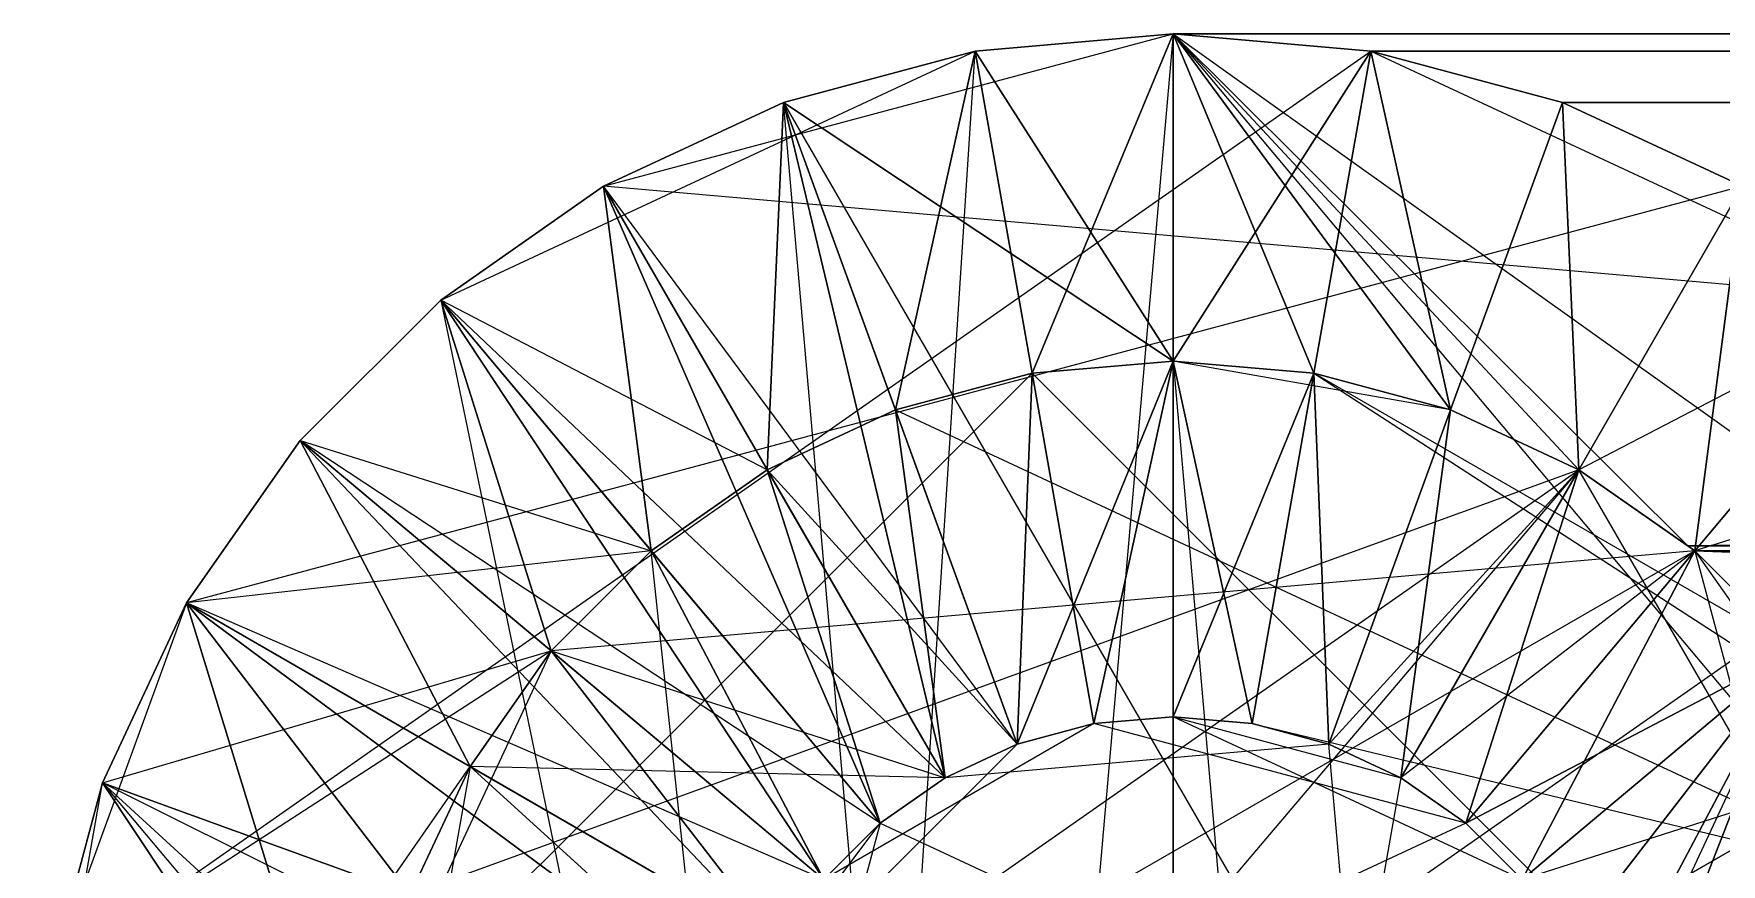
# Model space of a CAD drawing. Extents: x -139 to 143, y -92 to 96.
# Drawn here: x -138.63 to -124.71, y 88.71 to 95.57 of the extents above; entities that cross this region are included whole.
import ezdxf

# ---------------------------------------------------------------- set-up
doc = ezdxf.new("R2010")
doc.units = 0
doc.layers.get('0').update_dxf_attribs({"linetype": 'CONTINUOUS'})

msp = doc.modelspace()

# ---------------------------------------------------------------- linework, layer by layer
at = {"color": 7}
for points in [[(-138.49, 87.804, -0.587), (-127.601, 95.429, 5.287), (-129.233, 95.572, 5.052), (-127.601, 95.429, 5.052), (-127.601, 95.429, 5.287), (-129.233, 95.572, 5.052), (-127.601, 95.429, 5.287), (-129.233, 95.572, 5.287), (-129.233, 95.572, 5.052), (-130.866, 76.915, -0.117)], [(-123.191, 93.373, 5.287), (-125.885, 91.972, 5.287), (-124.534, 94.312, 5.287), (-124.929, 91.302, 5.287), (-125.885, 91.972, 5.287), (-125.885, 91.972, 5.287), (-126.019, 95.005, 5.287), (-124.534, 94.312, 5.287), (-125.885, 91.972, 5.287), (-126.943, 92.465, 5.287), (-126.019, 95.005, 5.287), (-125.885, 91.972, 5.287), (-126.943, 92.465, 5.287), (-126.943, 92.465, 5.287), (-127.601, 95.429, 5.287), (-126.019, 95.005, 5.287), (-126.943, 92.465, 5.287), (-128.07, 92.768, 5.287), (-127.601, 95.429, 5.287), (-126.943, 92.465, 5.287), (-128.07, 92.768, 5.287), (-129.233, 92.869, 5.287), (-127.601, 95.429, 5.287), (-128.07, 92.768, 5.287), (-129.233, 92.869, 5.287), (-129.233, 92.869, 5.287), (-129.233, 95.572, 5.287), (-127.601, 95.429, 5.287), (-129.233, 92.869, 5.287), (-130.396, 92.768, 5.287), (-129.233, 95.572, 5.287), (-129.233, 92.869, 5.287), (-130.396, 92.768, 5.287), (-130.396, 92.768, 5.287), (-130.866, 95.429, 5.287), (-129.233, 95.572, 5.287), (-130.396, 92.768, 5.287), (-131.524, 92.465, 5.287), (-130.866, 95.429, 5.287), (-130.396, 92.768, 5.287), (-131.524, 92.465, 5.287), (-131.524, 92.465, 5.287), (-132.448, 95.005, 5.287), (-130.866, 95.429, 5.287), (-131.524, 92.465, 5.287), (-132.582, 91.972, 5.287), (-132.448, 95.005, 5.287), (-131.524, 92.465, 5.287), (-132.582, 91.972, 5.287), (-133.933, 94.312, 5.287), (-132.582, 91.972, 5.287), (-133.538, 91.302, 5.287), (-133.933, 94.312, 5.287), (-132.582, 91.972, 5.287), (-133.933, 94.312, 5.287), (-132.448, 95.005, 5.287), (-132.582, 91.972, 5.287), (-135.275, 93.373, 5.287), (-133.538, 91.302, 5.287), (-134.364, 90.477, 5.287), (-135.275, 93.373, 5.287), (-136.434, 92.214, 5.287), (-134.364, 90.477, 5.287), (-135.033, 89.521, 5.287), (-136.434, 92.214, 5.287), (-133.538, 91.302, 5.287), (-135.275, 93.373, 5.287), (-133.933, 94.312, 5.287), (-133.538, 91.302, 5.287), (-137.374, 90.872, 5.287), (-135.033, 89.521, 5.287), (-135.527, 88.463, 5.287), (-137.374, 90.872, 5.287), (-138.066, 89.387, 5.287), (-135.527, 88.463, 5.287)], [(-131.65, 83.292, -0.587), (-130.866, 95.429, -0.587), (-129.233, 92.869, -0.587), (-129.233, 95.572, -0.587), (-130.866, 95.429, -0.587), (-129.233, 92.869, -0.587), (-129.886, 89.875, -0.587), (-129.233, 89.932, -0.587), (-129.233, 92.869, -0.587), (-132.448, 95.005, -0.587), (-129.233, 92.869, -0.587), (-130.866, 95.429, -0.587), (-132.448, 95.005, -0.587), (-129.233, 92.869, -0.587), (-130.519, 89.705, -0.587), (-129.886, 89.875, -0.587), (-129.233, 92.869, -0.587), (-129.233, 92.869, -0.587), (-132.448, 95.005, -0.587), (-130.519, 89.705, -0.587), (-129.233, 92.869, -0.587), (-130.519, 89.705, -0.587), (-132.448, 95.005, -0.587), (-131.113, 89.428, -0.587), (-130.519, 89.705, -0.587), (-133.933, 94.312, -0.587), (-131.113, 89.428, -0.587), (-132.448, 95.005, -0.587), (-133.933, 94.312, -0.587), (-131.113, 89.428, -0.587), (-133.933, 94.312, -0.587), (-131.65, 89.052, -0.587), (-131.113, 89.428, -0.587), (-135.275, 93.373, -0.587), (-131.65, 89.052, -0.587), (-133.933, 94.312, -0.587), (-135.275, 93.373, -0.587), (-131.65, 89.052, -0.587), (-135.275, 93.373, -0.587), (-132.114, 88.589, -0.587), (-131.65, 89.052, -0.587), (-136.434, 92.214, -0.587), (-132.114, 88.589, -0.587), (-135.275, 93.373, -0.587), (-136.434, 92.214, -0.587), (-132.114, 88.589, -0.587), (-136.434, 92.214, -0.587), (-132.49, 88.052, -0.587)], [(-130.866, 76.915, -0.587), (-132.448, 95.005, 5.287), (-133.933, 94.312, -0.587), (-132.448, 95.005, -0.587), (-132.448, 95.005, 5.287), (-133.933, 94.312, -0.587), (-132.448, 95.005, 5.287), (-133.933, 94.312, 5.287), (-133.933, 94.312, -0.587), (-129.233, 95.572, 5.052), (-130.866, 95.429, -0.587), (-129.233, 95.572, -0.587), (-129.233, 95.572, 5.052), (-130.866, 95.429, 5.287), (-129.233, 95.572, 5.052), (-129.233, 95.572, 5.287), (-130.866, 95.429, 5.287), (-129.233, 95.572, 5.052), (-130.866, 95.429, 5.287), (-130.866, 95.429, -0.587), (-129.233, 95.572, 5.052), (-119.977, 84.54, -0.587)], [(133.958, 95.572, -0.822), (-129.233, 95.572, -0.822), (-124.985, 91.342, -0.822), (133.958, 95.572, -0.822), (-129.233, 95.572, -0.822), (-124.985, 91.342, -0.822), (-129.233, 95.572, -0.822), (-125.885, 91.972, -0.822), (-124.985, 91.342, -0.822), (-125.885, 91.972, -0.822), (-129.233, 95.572, -0.822), (-126.943, 92.465, -0.822), (-125.885, 91.972, -0.822), (-126.943, 92.465, -0.822), (-129.233, 95.572, -0.822), (-128.07, 92.768, -0.822), (-126.943, 92.465, -0.822), (-128.07, 92.768, -0.822), (-129.233, 95.572, -0.822), (-129.233, 92.869, -0.822), (-128.07, 92.768, -0.822), (143.358, -83.022, -0.587)], [(133.958, 95.572, 5.052), (-127.601, 95.429, 5.052), (-129.233, 95.572, 5.052), (133.958, 95.572, 5.052)], [(-129.233, -89.72, -0.822), (-129.233, 92.869, -0.587), (-129.233, 95.572, -0.822), (-129.233, 95.572, -0.587), (-129.233, 92.869, -0.587), (-129.233, 95.572, -0.822), (-129.233, 92.869, -0.587), (-129.233, 92.869, -0.822), (-129.233, 95.572, -0.822), (133.958, -92.422, -0.822)], [(133.958, 95.572, -0.587), (-129.233, 95.572, -0.822), (133.958, 95.572, -0.822)], [(133.958, 95.572, -0.587), (-129.233, 95.572, -0.587), (-129.233, 95.572, -0.822), (133.958, 95.572, -0.587)], [(133.958, 95.572, 5.052), (-129.233, 95.572, -0.587), (133.958, 95.572, -0.587)], [(133.958, 95.572, 5.052), (-129.233, 95.572, -0.587), (133.958, 95.572, 5.052), (-129.233, 95.572, 5.052), (-129.233, 95.572, -0.587), (-129.233, -92.422, -0.587), (133.958, -92.422, -0.822), (-129.233, -92.422, -0.822), (-129.233, -92.422, -0.587), (-129.233, -92.422, -0.587), (133.958, -92.422, -0.587)], [(130.743, 95.005, 5.052), (-127.601, 95.429, 5.052), (132.326, 95.429, 5.052), (-126.019, 95.005, 5.052), (-127.601, 95.429, 5.052), (132.326, 95.429, 5.052), (-127.601, 95.429, 5.052), (133.958, 95.572, 5.052)], [(133.958, 95.572, -0.822), (-124.985, 91.342, -0.822), (129.709, 91.342, -0.822)], [(-123.191, 93.373, 5.287), (-133.933, 94.312, 5.287), (-135.275, 93.373, -0.587), (-133.933, 94.312, -0.587), (-133.933, 94.312, 5.287), (-135.275, 93.373, -0.587), (-133.933, 94.312, 5.287), (-135.275, 93.373, 5.287), (-135.275, 93.373, -0.587), (-130.866, 95.429, 5.287), (-132.448, 95.005, -0.587), (-130.866, 95.429, -0.587), (-130.866, 95.429, 5.287), (-132.448, 95.005, -0.587), (-130.866, 95.429, 5.287), (-132.448, 95.005, 5.287), (-132.448, 95.005, -0.587), (-123.191, 78.971, -0.587)], [(-124.534, 94.312, 5.287), (-126.019, 95.005, 5.052), (-124.534, 94.312, 5.287), (-126.019, 95.005, 5.287), (-126.019, 95.005, 5.052), (-126.019, 95.005, 5.287), (-127.601, 95.429, 5.052), (-126.019, 95.005, 5.052), (-126.019, 95.005, 5.287), (-127.601, 95.429, 5.052), (-126.019, 95.005, 5.287), (-127.601, 95.429, 5.287), (-127.601, 95.429, 5.052), (-123.191, 93.373, 5.287)], [(129.258, 94.312, 5.052), (-126.019, 95.005, 5.052), (130.743, 95.005, 5.052), (-124.534, 94.312, 5.052), (-126.019, 95.005, 5.052), (130.743, 95.005, 5.052), (-126.019, 95.005, 5.052), (132.326, 95.429, 5.052)], [(-124.534, 94.312, 5.287), (-126.019, 95.005, 5.052), (-124.534, 94.312, 5.052)], [(-124.534, 94.312, 5.052), (-137.374, 90.872, 5.287), (-136.434, 92.214, -0.587), (-136.434, 92.214, 5.287), (-137.374, 90.872, 5.287), (-136.434, 92.214, -0.587), (-137.374, 90.872, 5.287), (-137.374, 90.872, -0.587), (-136.434, 92.214, -0.587), (-136.434, 92.214, 5.287), (-135.275, 93.373, -0.587), (-135.275, 93.373, 5.287), (-136.434, 92.214, 5.287), (-135.275, 93.373, -0.587), (-136.434, 92.214, 5.287), (-136.434, 92.214, -0.587), (-135.275, 93.373, -0.587), (-132.582, 80.372, -0.587)], [(-124.103, 90.477, 5.287), (-124.929, 91.302, 5.287), (-123.191, 93.373, 5.287), (-124.929, 91.302, 5.287), (-124.534, 94.312, 5.287)], [(-135.829, 87.335, 5.287), (-138.066, 89.387, 5.287), (-134.364, 90.477, 5.287), (-136.434, 92.214, 5.287), (-135.275, 93.373, 5.287), (-134.364, 90.477, 5.287), (-138.49, 87.804, 5.287)], [(-122.033, 92.214, 5.287), (-124.929, 91.302, 5.287), (-123.191, 93.373, 5.287)], [(-135.829, 87.335, 5.287), (-130.396, 92.768, 5.287), (-129.233, 92.869, 2.937), (-130.396, 92.768, 2.937), (-130.396, 92.768, 5.287), (-129.233, 92.869, 2.937), (-130.396, 92.768, 5.287), (-129.233, 92.869, 5.287), (-129.233, 92.869, 2.937), (-128.07, 79.576, 5.287)], [(-124.103, 90.477, 2.937), (-128.07, 92.768, 5.287), (-126.943, 92.465, 2.937), (-128.07, 92.768, 2.937), (-128.07, 92.768, 5.287), (-126.943, 92.465, 2.937), (-128.07, 92.768, 5.287), (-126.943, 92.465, 5.287), (-126.943, 92.465, 2.937), (-129.233, 92.869, 5.287), (-128.07, 92.768, 2.937), (-129.233, 92.869, 2.937), (-129.233, 92.869, 5.287), (-128.07, 92.768, 2.937), (-129.233, 92.869, 5.287), (-128.07, 92.768, 5.287), (-128.07, 92.768, 2.937), (-126.943, 92.465, 5.287), (-125.885, 91.972, 2.937), (-126.943, 92.465, 2.937), (-126.943, 92.465, 5.287), (-125.885, 91.972, 2.937), (-126.943, 92.465, 5.287), (-125.885, 91.972, 5.287), (-125.885, 91.972, 2.937), (-135.527, 88.463, 2.937), (-135.033, 89.521, 5.287), (-135.033, 89.521, 2.937), (-135.527, 88.463, 2.937), (-135.033, 89.521, 5.287), (-135.527, 88.463, 2.937)], [(-124.103, 90.477, -5.287), (-128.07, 92.768, -0.587), (-126.943, 92.465, -0.822), (-128.07, 92.768, -0.822), (-128.07, 92.768, -0.587), (-126.943, 92.465, -0.822), (-128.07, 92.768, -0.587), (-126.943, 92.465, -0.587), (-126.943, 92.465, -0.822), (-129.233, 92.869, -0.587), (-128.07, 92.768, -0.822), (-129.233, 92.869, -0.822), (-129.233, 92.869, -0.587), (-128.07, 92.768, -0.822), (-129.233, 92.869, -0.587), (-128.07, 92.768, -0.587), (-128.07, 92.768, -0.822), (-126.943, 92.465, -0.587), (-125.885, 91.972, -0.822), (-126.943, 92.465, -0.822), (-126.943, 92.465, -0.587), (-125.885, 91.972, -0.822), (-126.943, 92.465, -0.587), (-125.885, 91.972, -0.587), (-125.885, 91.972, -0.822), (-134.403, 81.923, -5.287)], [(-126.353, 88.589, 2.937), (-124.103, 90.477, 2.937), (-126.353, 88.589, 2.937), (-124.929, 91.302, 2.937), (-124.103, 90.477, 2.937), (-126.817, 89.052, 2.937), (-124.929, 91.302, 2.937), (-126.353, 88.589, 2.937), (-126.817, 89.052, 2.937), (-124.929, 91.302, 2.937), (-126.817, 89.052, 2.937), (-125.885, 91.972, 2.937), (-124.929, 91.302, 2.937), (-127.354, 89.428, 2.937), (-125.885, 91.972, 2.937), (-126.817, 89.052, 2.937), (-127.354, 89.428, 2.937), (-125.885, 91.972, 2.937), (-127.354, 89.428, 2.937), (-126.943, 92.465, 2.937), (-125.885, 91.972, 2.937), (-127.947, 89.705, 2.937), (-126.943, 92.465, 2.937), (-127.354, 89.428, 2.937), (-127.947, 89.705, 2.937), (-127.947, 89.705, 2.937), (-128.07, 92.768, 2.937), (-126.943, 92.465, 2.937), (-127.947, 89.705, 2.937), (-128.581, 89.875, 2.937), (-128.07, 92.768, 2.937), (-127.947, 89.705, 2.937), (-128.581, 89.875, 2.937), (-129.233, 89.932, 2.937), (-128.07, 92.768, 2.937), (-128.581, 89.875, 2.937), (-129.233, 89.932, 2.937), (-129.233, 89.932, 2.937), (-129.233, 92.869, 2.937), (-128.07, 92.768, 2.937), (-129.233, 89.932, 2.937), (-129.886, 89.875, 2.937), (-129.233, 92.869, 2.937), (-129.233, 89.932, 2.937), (-129.886, 89.875, 2.937), (-129.886, 89.875, 2.937), (-130.396, 92.768, 2.937), (-129.233, 92.869, 2.937), (-129.886, 89.875, 2.937), (-130.519, 89.705, 2.937), (-130.396, 92.768, 2.937), (-129.886, 89.875, 2.937), (-130.519, 89.705, 2.937), (-131.524, 92.465, 2.937), (-130.519, 89.705, 2.937), (-131.113, 89.428, 2.937), (-131.524, 92.465, 2.937), (-130.519, 89.705, 2.937), (-131.524, 92.465, 2.937), (-130.396, 92.768, 2.937), (-130.519, 89.705, 2.937), (-132.582, 91.972, 2.937), (-131.113, 89.428, 2.937), (-131.65, 89.052, 2.937), (-132.582, 91.972, 2.937), (-133.538, 91.302, 2.937), (-131.65, 89.052, 2.937), (-132.114, 88.589, 2.937), (-133.538, 91.302, 2.937), (-134.364, 90.477, 2.937), (-132.114, 88.589, 2.937)], [(-125.977, 88.052, -0.587), (-124.103, 90.477, -0.587), (-124.929, 91.302, -0.587), (-126.817, 89.052, -0.587), (-126.353, 88.589, -0.587), (-124.929, 91.302, -0.587), (-127.354, 89.428, -0.587), (-125.885, 91.972, -0.587), (-126.943, 92.465, -0.587), (-127.354, 89.428, -0.587), (-125.885, 91.972, -0.587), (-127.354, 89.428, -0.587), (-126.817, 89.052, -0.587), (-125.885, 91.972, -0.587), (-126.943, 92.465, -0.587), (-127.947, 89.705, -0.587), (-127.354, 89.428, -0.587), (-126.943, 92.465, -0.587), (-128.07, 92.768, -0.587), (-127.947, 89.705, -0.587), (-126.943, 92.465, -0.587), (-128.07, 92.768, -0.587), (-128.07, 92.768, -0.587), (-128.581, 89.875, -0.587), (-127.947, 89.705, -0.587), (-128.07, 92.768, -0.587), (-129.233, 92.869, -0.587), (-128.581, 89.875, -0.587), (-128.07, 92.768, -0.587), (-129.233, 92.869, -0.587), (-128.581, 89.875, -0.587), (-129.233, 92.869, -0.587), (-129.233, 89.932, -0.587), (-128.581, 89.875, -0.587), (-122.968, 88.522, -0.587)], [(-132.993, 86.172, 2.937), (-133.538, 91.302, 5.287), (-132.582, 91.972, 2.937), (-133.538, 91.302, 2.937), (-133.538, 91.302, 5.287), (-132.582, 91.972, 2.937), (-133.538, 91.302, 5.287), (-132.582, 91.972, 5.287), (-132.582, 91.972, 2.937), (-131.524, 92.465, 5.287), (-130.396, 92.768, 2.937), (-131.524, 92.465, 2.937), (-131.524, 92.465, 5.287), (-130.396, 92.768, 2.937), (-131.524, 92.465, 5.287), (-130.396, 92.768, 5.287), (-130.396, 92.768, 2.937), (-122.638, 85.009, 5.287)], [(-132.49, 88.052, 2.937), (-134.364, 90.477, 2.937), (-131.113, 89.428, 2.937), (-132.582, 91.972, 2.937), (-131.524, 92.465, 2.937), (-131.113, 89.428, 2.937), (-135.033, 89.521, 2.937), (-132.49, 88.052, 2.937)], [(-124.103, 90.477, 2.937), (-124.929, 91.302, 2.937), (-134.364, 90.477, 2.937), (-133.538, 91.302, 5.287), (-133.538, 91.302, 2.937), (-134.364, 90.477, 2.937), (-133.538, 91.302, 5.287), (-134.364, 90.477, 2.937), (-134.364, 90.477, 5.287), (-133.538, 91.302, 5.287), (-132.582, 91.972, 5.287), (-131.524, 92.465, 2.937), (-132.582, 91.972, 2.937), (-132.582, 91.972, 5.287), (-131.524, 92.465, 2.937), (-132.582, 91.972, 5.287), (-131.524, 92.465, 5.287), (-131.524, 92.465, 2.937), (-122.94, 88.463, 5.287)], [(-138.49, 84.54, 5.287), (-135.033, 89.521, 5.287), (-137.374, 90.872, 5.287), (-136.434, 92.214, 5.287), (-135.033, 89.521, 5.287), (-135.829, 85.009, 5.287)], [(-137.374, 81.472, 5.052), (-122.033, 92.214, 5.052)], [(-132.114, 88.589, -0.587), (-137.374, 90.872, -0.587), (-132.49, 88.052, -0.587), (-136.434, 92.214, -0.587), (-137.374, 90.872, -0.587), (-132.49, 88.052, -0.587), (-137.374, 90.872, -0.587), (-132.767, 87.458, -0.587)], [(-135.829, 85.009, -0.587), (-125.885, 91.972, -0.822), (-125.885, 91.972, -0.587), (-124.985, 91.342, -0.822), (-125.885, 91.972, -0.822), (-124.985, 91.342, -0.822), (-124.929, 91.302, -5.287), (-124.985, 91.342, -5.287), (-124.985, 91.342, -0.822), (-124.985, 91.342, -0.822), (-124.929, 91.302, -0.587), (-124.929, 91.302, -5.287), (-124.985, 91.342, -0.822), (-124.929, 91.302, -0.587), (-124.985, 91.342, -0.822), (-125.885, 91.972, -0.587), (-124.929, 91.302, -0.587), (-135.829, 85.009, -0.822)], [(-135.527, 83.881, 2.937), (-131.65, 89.052, 2.937), (-133.538, 91.302, 2.937), (-132.582, 91.972, 2.937), (-131.65, 89.052, 2.937), (-132.767, 84.886, 2.937)], [(-124.103, 90.477, -0.587), (-125.7, 87.458, -0.587), (-125.531, 86.825, -0.587), (-124.103, 90.477, -0.587), (-126.817, 89.052, -0.587), (-124.929, 91.302, -0.587), (-125.885, 91.972, -0.587), (-126.817, 89.052, -0.587), (-124.103, 90.477, -0.587), (-125.977, 88.052, -0.587), (-125.7, 87.458, -0.587), (-124.103, 90.477, -0.587)], [(-122.536, 86.172, 2.937), (-125.885, 91.972, 5.287), (-124.929, 91.302, 2.937), (-125.885, 91.972, 2.937), (-125.885, 91.972, 5.287), (-124.929, 91.302, 2.937), (-125.885, 91.972, 5.287), (-124.929, 91.302, 5.287), (-124.929, 91.302, 2.937), (-122.94, 83.881, 5.287)], [(129.653, 91.302, -5.287), (-124.929, 91.302, -5.287), (-124.103, 90.477, -5.287), (129.653, 91.302, -5.287), (-124.929, 91.302, -5.287), (129.709, 91.342, -5.287), (-124.985, 91.342, -5.287), (-124.929, 91.302, -5.287), (139.088, 81.867, -5.287)], [(129.709, 91.342, -0.822), (-124.985, 91.342, -5.287), (129.709, 91.342, -5.287)], [(129.709, 91.342, -0.822), (-124.985, 91.342, -5.287), (129.709, 91.342, -0.822), (-124.985, 91.342, -0.822), (-124.985, 91.342, -5.287), (126.147, 91.342, 5.287), (-121.422, 91.342, 5.052), (126.147, 91.342, 5.052)], [(129.709, 91.342, -5.287), (-124.929, 91.302, -5.287), (128.158, 89.521, -5.287), (-123.433, 89.521, -5.287), (-122.968, 88.522, -5.287), (128.158, 89.521, -5.287)], [(-132.114, 88.589, 2.937), (-134.364, 90.477, 2.937), (-133.538, 91.302, 2.937), (-132.114, 88.589, 2.937)], [(-129.233, 79.475, 2.937), (-124.103, 90.477, 5.287), (-124.929, 91.302, 2.937), (-124.929, 91.302, 5.287), (-124.103, 90.477, 5.287), (-124.929, 91.302, 2.937), (-124.103, 90.477, 5.287)], [(-124.103, 90.477, -0.587), (-125.531, 86.825, -0.587), (-119.977, 84.54, -0.587), (-125.474, 86.172, -0.587), (-125.531, 85.519, -0.587), (-119.977, 84.54, -0.587), (-126.353, 88.589, -0.587), (-124.103, 90.477, -0.587), (-124.929, 91.302, -0.587), (-126.353, 88.589, -0.587), (-125.977, 84.292, -0.587), (-121.093, 81.472, -0.587), (-125.7, 84.886, -0.587), (-125.977, 84.292, -0.587), (-121.093, 81.472, -0.587), (-125.977, 84.292, -0.587), (-122.033, 80.13, -0.587)], [(129.653, 91.302, -5.287), (-124.103, 90.477, -5.287), (-124.929, 91.302, -5.287), (129.653, 91.302, -5.287)], [(-124.103, 90.477, -0.587), (-124.929, 91.302, -5.287), (-124.929, 91.302, -0.587), (-124.103, 90.477, -0.587), (-124.929, 91.302, -5.287), (-124.103, 90.477, -0.587)], [(-124.103, 90.477, -5.287), (-124.929, 91.302, -5.287), (-122.968, 88.522, -0.587)], [(-138.633, 86.172, 5.052), (-138.066, 89.387, 5.287), (-137.374, 90.872, -0.587), (-137.374, 90.872, 5.287), (-138.066, 89.387, 5.287), (-137.374, 90.872, -0.587), (-138.066, 89.387, 5.287), (-138.066, 89.387, -0.587), (-137.374, 90.872, -0.587), (-138.49, 87.804, 5.287), (-138.066, 89.387, -0.587), (-138.066, 89.387, 5.287), (-138.49, 87.804, 5.287), (-138.066, 89.387, -0.587), (-138.49, 87.804, 5.287)], [(-132.936, 86.825, -0.587), (-138.066, 89.387, -0.587), (-135.931, 86.172, -0.587), (-137.374, 90.872, -0.587), (-138.066, 89.387, -0.587), (-138.49, 87.804, -0.587)], [(-135.527, 88.463, 5.287), (-138.066, 89.387, 5.287), (-137.374, 90.872, 5.287), (-135.527, 88.463, 5.287)], [(-132.767, 87.458, -0.587), (-137.374, 90.872, -0.587), (-135.931, 86.172, -0.587)], [(-135.527, 88.463, 5.287), (-135.033, 89.521, 5.287), (-135.033, 89.521, 2.937), (-134.364, 90.477, 5.287), (-134.364, 90.477, 2.937), (-135.033, 89.521, 2.937), (-134.364, 90.477, 5.287), (-135.033, 89.521, 2.937), (-135.033, 89.521, 5.287), (-134.364, 90.477, 5.287), (-135.829, 87.335, 2.937)], [(-132.49, 88.052, 2.937), (-135.033, 89.521, 2.937), (-134.364, 90.477, 2.937), (-132.49, 88.052, 2.937)], [(-124.103, 90.477, -0.587), (-126.353, 88.589, -0.587)], [(-123.433, 89.521, 2.937), (-126.353, 88.589, 2.937), (-124.103, 90.477, 2.937), (-125.977, 88.052, 2.937)], [(-125.977, 88.052, 2.937), (-123.433, 89.521, 2.937), (-125.977, 88.052, 2.937), (-124.103, 90.477, 2.937)], [(-126.353, 88.589, -0.587), (-126.817, 89.052, -0.587), (-129.886, 89.875, 2.937), (-129.233, 89.932, -0.587), (-129.886, 89.875, -0.587), (-129.886, 89.875, 2.937), (-129.233, 89.932, -0.587), (-129.886, 89.875, 2.937), (-129.233, 89.932, 2.937), (-129.233, 89.932, -0.587), (-127.354, 89.428, 2.937), (-126.817, 89.052, -0.587), (-127.354, 89.428, -0.587), (-127.354, 89.428, 2.937), (-126.817, 89.052, -0.587), (-127.354, 89.428, 2.937), (-126.817, 89.052, 2.937), (-126.817, 89.052, -0.587), (-132.993, 86.172, -0.587)], [(-126.353, 88.589, -0.587), (-129.233, 89.932, 2.937), (-128.581, 89.875, -0.587), (-129.233, 89.932, -0.587), (-129.233, 89.932, 2.937), (-128.581, 89.875, -0.587), (-129.233, 89.932, 2.937), (-128.581, 89.875, 2.937), (-128.581, 89.875, -0.587), (-128.581, 89.875, 2.937), (-127.947, 89.705, -0.587), (-128.581, 89.875, -0.587), (-128.581, 89.875, 2.937), (-127.947, 89.705, -0.587), (-128.581, 89.875, 2.937), (-127.947, 89.705, 2.937), (-127.947, 89.705, -0.587), (-131.113, 89.428, 2.937), (-130.519, 89.705, -0.587), (-131.113, 89.428, -0.587), (-131.113, 89.428, 2.937), (-130.519, 89.705, -0.587), (-131.113, 89.428, 2.937), (-130.519, 89.705, 2.937), (-130.519, 89.705, -0.587), (-132.767, 87.458, -0.587)], [(-132.114, 88.589, 2.937), (-131.65, 89.052, 2.937), (-131.113, 89.428, -0.587), (-131.65, 89.052, -0.587), (-131.65, 89.052, 2.937), (-131.113, 89.428, -0.587), (-131.65, 89.052, 2.937), (-131.113, 89.428, 2.937), (-131.113, 89.428, -0.587), (-130.519, 89.705, 2.937), (-129.886, 89.875, -0.587), (-130.519, 89.705, -0.587), (-130.519, 89.705, 2.937), (-129.886, 89.875, -0.587), (-130.519, 89.705, 2.937), (-129.886, 89.875, 2.937), (-129.886, 89.875, -0.587), (-132.114, 88.589, -0.587), (-131.65, 89.052, 2.937), (-131.65, 89.052, -0.587), (-132.114, 88.589, -0.587), (-131.65, 89.052, 2.937), (-132.114, 88.589, -0.587)], [(-127.354, 82.916, -0.587), (-127.947, 89.705, 2.937), (-127.354, 89.428, -0.587), (-127.947, 89.705, -0.587), (-127.947, 89.705, 2.937), (-127.354, 89.428, -0.587), (-127.947, 89.705, 2.937), (-127.354, 89.428, 2.937), (-127.354, 89.428, -0.587), (-128.581, 82.469, 2.937)], [(-132.767, 87.458, 2.937), (-135.033, 89.521, 2.937), (-135.527, 88.463, 2.937)], [(-135.527, 88.463, 2.937), (-135.033, 89.521, 2.937), (-132.767, 87.458, 2.937)], [(-125.977, 88.052, 2.937), (-123.433, 89.521, 2.937)], [(-138.49, 87.804, 5.287), (-138.066, 89.387, 5.287), (-135.829, 87.335, 5.287)], [(-135.931, 86.172, -0.587), (-138.066, 89.387, -0.587), (-138.49, 87.804, -0.587)], [(-138.49, 87.804, -0.587), (-138.066, 89.387, -0.587), (-127.601, 76.915, -0.117)], [(-132.114, 88.589, 2.937), (-131.65, 89.052, 2.937), (-125.474, 86.172, 2.937)], [(-126.353, 88.589, 2.937), (-126.817, 89.052, -0.587), (-126.817, 89.052, 2.937), (-126.353, 88.589, 2.937), (-126.817, 89.052, -0.587), (-126.353, 88.589, 2.937)]]:
    msp.add_polyline3d(points, dxfattribs=at)

doc.saveas('drawing.dxf')
